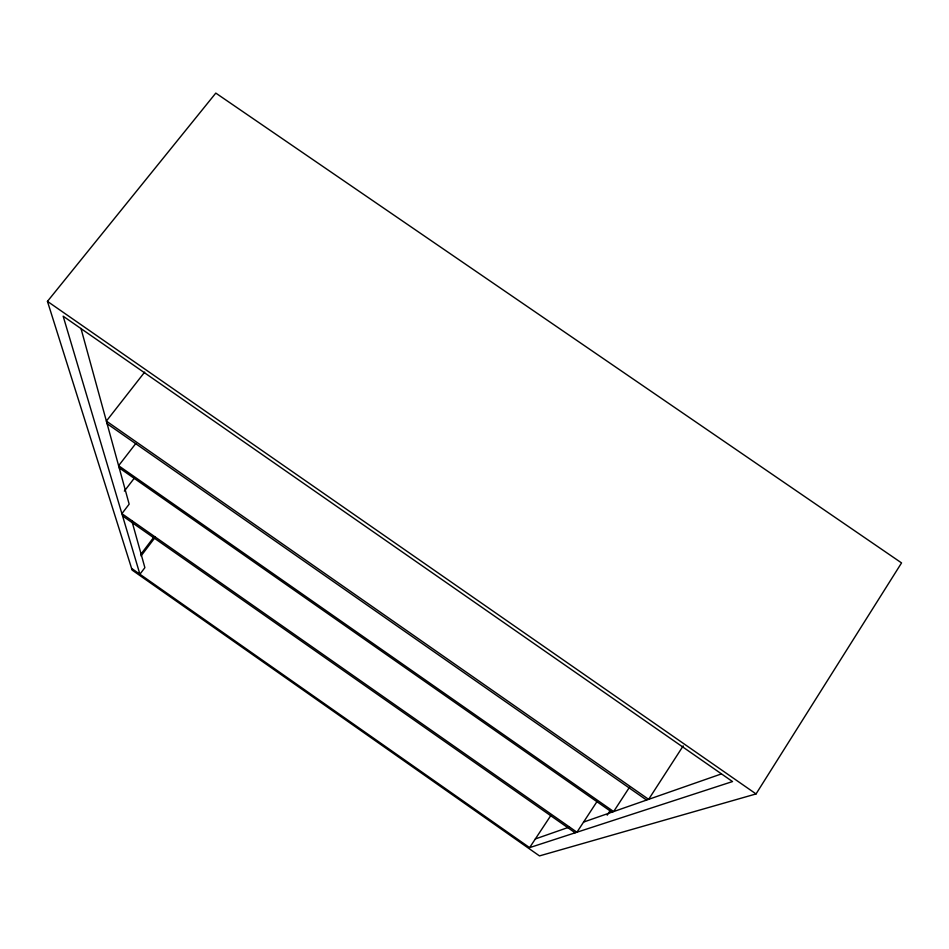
<?xml version="1.0" encoding="UTF-8"?>
<svg xmlns="http://www.w3.org/2000/svg" width="949" height="949" viewBox="0 0 949 949"><rect width="100%" height="100%" fill="white"/><g stroke="black" fill="none" stroke-linecap="round" stroke-linejoin="round"><path stroke-width="1.42" d="M756.045 793.933L901.55 562.911L215.803 93.097L47.45 301.367L132.136 570.1L539.483 855.903L756.045 793.933L47.45 301.367M683.197 745.89L648.641 799.355L106.383 421.095L144.675 372.103M607.182 815.167L610.409 810.209M629.697 786.923L613.647 811.573L118.613 465.71L135.754 443.551M597.324 801.063L576.933 832.226L121.887 513.658L129.159 504.168L80.973 328.437M131.603 568.404L529.601 847.635L550.788 815.571M140.642 554.56L154.035 536.909M141.057 555.948L155.339 537.098M124.355 491.108L134.26 478.225M535.355 838.94L569.471 827.006M583.564 822.083L721.026 774.052M529.601 847.635L732.521 781.561L63.156 316.195L139.906 574.228L144.877 567.656L131.899 521.072M107.095 423.705L646.577 800.066M119.218 467.881L611.939 812.178M122.563 515.924L575.153 832.807"/></g></svg>
